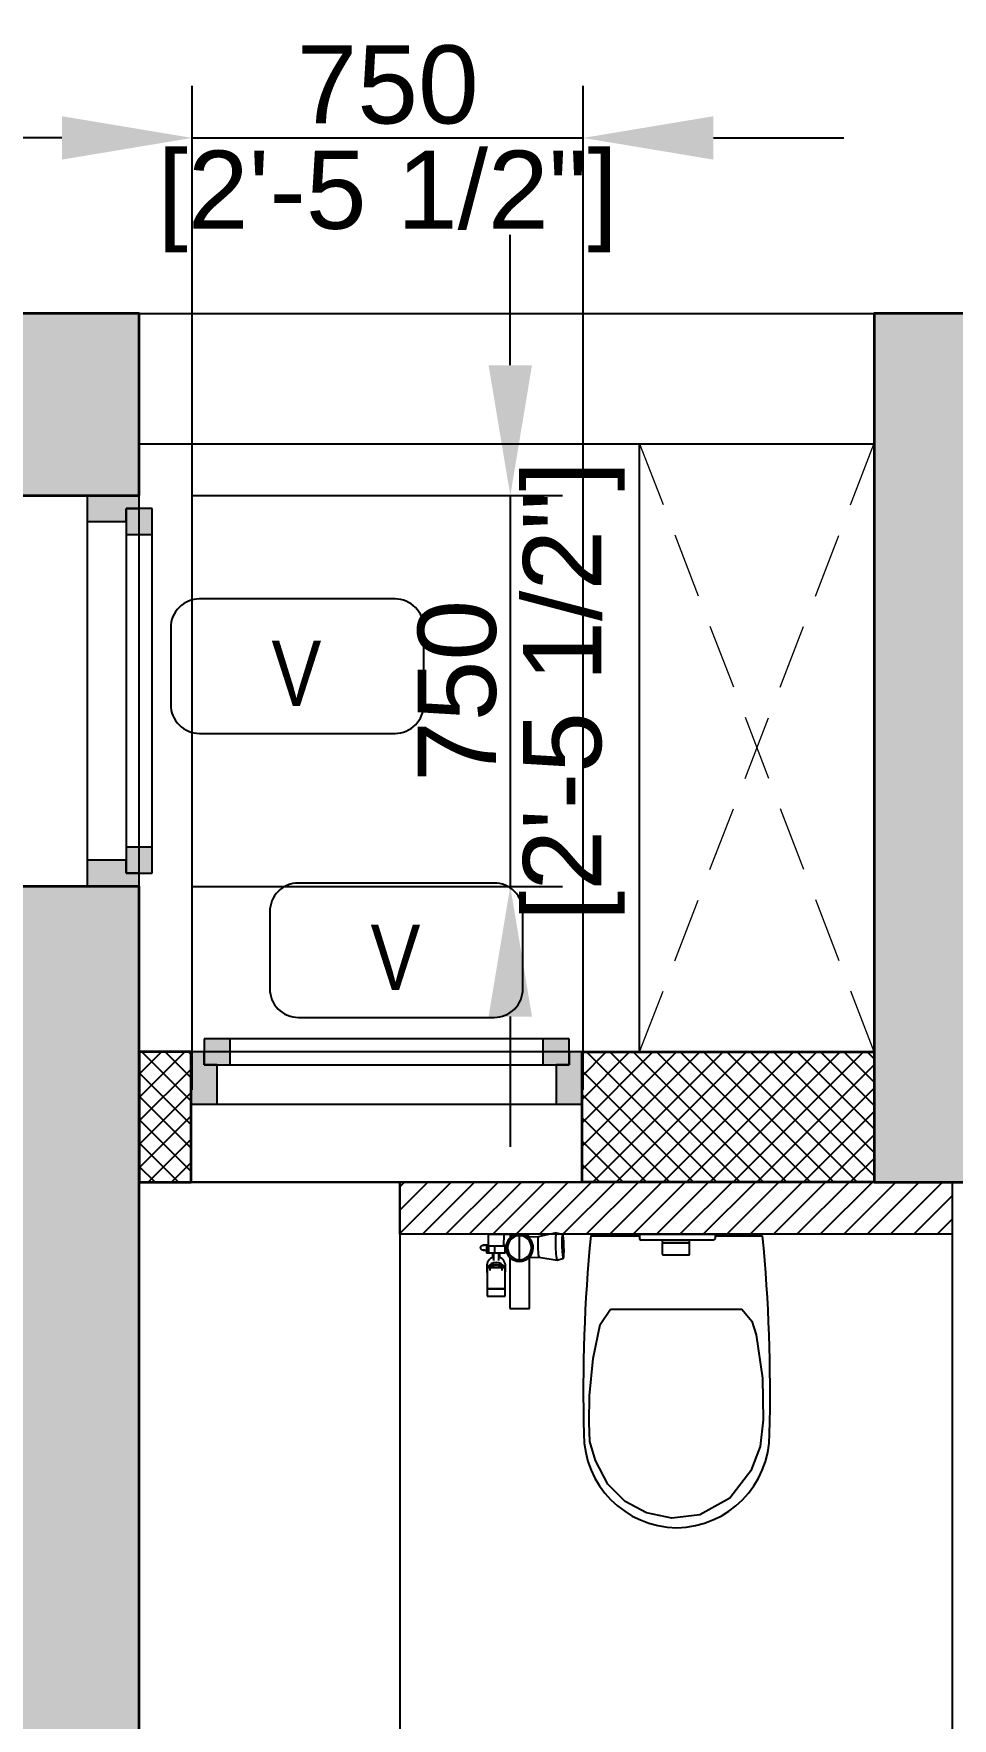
# Model space of a CAD drawing. Header units: millimetres. Extents: x 91566 to 131129, y 141753 to 207061.
# Drawn here: x 119458 to 121221, y 199830 to 203063 of the extents above; entities that cross this region are included whole.
import ezdxf
from ezdxf.enums import TextEntityAlignment as Align

# ---------------------------------------------------------------- set-up
doc = ezdxf.new("R2010")
doc.units = ezdxf.units.MM
doc.linetypes.add('( Hidden )', pattern=[0.375, 0.25, -0.125])
for name, color, linetype in [('A-Dimensions', 4, 'Continuous'), ('A-Elevation 10', 8, 'Continuous'), ('A-Fixture', 8, 'Continuous'), ('A-Hatch', 252, 'Continuous'), ('A-Room Boundary', 44, 'Continuous'), ('A-Shaft', 8, 'Continuous'), ('A-Text Main', 44, 'Continuous'), ('A-Ventilator', 4, 'Continuous'), ('A-Window', 4, 'Continuous')]:
    doc.layers.add(name, color=color, linetype=linetype)
doc.layers.add('A-Wall', color=240, linetype='Continuous', lineweight=35)
doc.styles.add('2024-08-29_TOWER-A$0$simplex-0.8', font='simplex.shx', dxfattribs={"width": 0.8})
doc.styles.add('ARIAL', font='ARIALN.TTF')
doc.styles.add('S', font='arial.ttf', dxfattribs={"height": 150})
doc.dimstyles.new('DIMSMALL', dxfattribs={"dimtxt": 150, "dimasz": 250, "dimexe": 100, "dimexo": 100, "dimgap": 25, "dimtad": 1, "dimdec": 0, "dimzin": 0, "dimdsep": 46, "dimtxsty": 'S', "dimcen": 0, "dimdle": 100, "dimclrd": 8, "dimclre": 8, "dimclrt": 256, "dimazin": 0, "dimtfac": 1, "dimtdec": 0, "dimtix": 1, "dimtmove": 0, "dimatfit": 3, "dimldrblk": '12_DatumFilled', "dimfxl": 1, "dimtolj": 1, "dimtzin": 0, "dimlwd": -1, "dimlwe": -1, "dimarcsym": 1})

# ---------------------------------------------------------------- blocks, each defined once
blk = doc.blocks.new('A$Cc5426abf')
at = {"layer": 'A-Ventilator', "linetype": 'Continuous'}
for points in [[(25, 225), (75, 225), (75, 275), (25, 275)], [(725, 275), (675, 275), (675, 225), (725, 225)], [(0, 150), (50, 150), (50, 225), (25, 225), (25, 250), (0, 250)], [(750, 250), (725, 250), (725, 225), (700, 225), (700, 150), (750, 150)]]:
    blk.add_hatch(color=256, dxfattribs=at).paths.add_polyline_path(points)
for p, q in [((75, 275), (25, 275)), ((25, 275), (25, 225)), ((675, 275), (75, 275)), ((75, 225), (75, 275)), ((675, 275), (75, 275)), ((725, 275), (675, 275)), ((675, 275), (675, 225)), ((725, 225), (725, 275)), ((0, 250), (0, 150)), ((750, 250), (0, 250)), ((25, 250), (0, 250)), ((0, 250), (0, 150)), ((0, 250), (0, 150)), ((25, 225), (25, 250)), ((675, 250), (75, 250)), ((750, 250), (725, 250)), ((725, 250), (725, 225)), ((750, 250), (750, 150)), ((750, 250), (750, 150)), ((750, 250), (750, 150)), ((50, 225), (25, 225)), ((25, 225), (75, 225)), ((50, 150), (50, 225)), ((75, 225), (675, 225)), ((675, 225), (725, 225)), ((725, 225), (700, 225)), ((700, 225), (700, 150)), ((0, 150), (0, 0)), ((0, 150), (50, 150)), ((0, 150), (0, 0)), ((50, 150), (700, 150)), ((700, 150), (750, 150)), ((750, 150), (750, 0)), ((750, 150), (750, 0)), ((750, 0), (0, 0))]:
    blk.add_line(p, q, dxfattribs=at)
blk = doc.blocks.new('3BHK  WEST_UN-2$0$fgdskokjmfv')
at = {"layer": 'A-Fixture', "linetype": 'Continuous'}
for p, q in [((15769220.1, 1072190.8), (15769220.3, 1072190.8)), ((15769220.3, 1072190.8), (15769220.4, 1072190.9)), ((15769220.4, 1072190.9), (15769220.6, 1072191)), ((15769220.6, 1072191), (15769220.8, 1072191.1)), ((15769220.8, 1072191.1), (15769221, 1072191.1)), ((15769221, 1072191.1), (15769221.2, 1072191.2)), ((15769221.2, 1072191.2), (15769221.4, 1072191.2)), ((15769221.4, 1072191.2), (15769221.6, 1072191.3)), ((15769221.6, 1072191.3), (15769221.8, 1072191.3)), ((15769221.8, 1072191.3), (15769222, 1072191.3)), ((15769222, 1072191.3), (15769222.2, 1072191.3)), ((15769222.2, 1072191.3), (15769222.4, 1072191.3)), ((15769222.4, 1072191.3), (15769222.4, 1072191.3)), ((15769222.5, 1072191.3), (15769222.4, 1072191.3)), ((15769222.4, 1072191.3), (15769222.4, 1072191.3)), ((15769222.4, 1072191.3), (15769222.5, 1072191.3)), ((15769222.6, 1072191.3), (15769222.5, 1072191.3)), ((15769222.5, 1072191.3), (15769222.5, 1072191.3)), ((15769222.5, 1072191.3), (15769222.7, 1072191.3)), ((15769222.8, 1072191.3), (15769222.6, 1072191.3)), ((15769222.7, 1072191.3), (15769222.9, 1072191.3)), ((15769232.1, 1072191.3), (15769222.8, 1072191.3)), ((15769222.9, 1072191.3), (15769223.1, 1072191.3)), ((15769223.1, 1072191.3), (15769223.4, 1072191.3)), ((15769223.4, 1072191.3), (15769223.8, 1072191.3)), ((15769223.8, 1072191.3), (15769224.2, 1072191.3)), ((15769224.2, 1072191.3), (15769224.7, 1072191.3)), ((15769231.8, 1072211.9), (15769232.1, 1072190)), ((15769309.2, 1072211.9), (15769231.8, 1072211.9)), ((15769262.2, 1072190), (15769262.5, 1072211.9)), ((15769262.2, 1072191.3), (15769262.5, 1072191.3)), ((15769262.5, 1072191.3), (15769263.8, 1072191.3)), ((15769263.8, 1072191.3), (15769265.2, 1072191.3)), ((15769265.2, 1072191.3), (15769266.5, 1072191.3)), ((15769274.3, 1072211.9), (15769274.3, 1072210.2)), ((15769274.3, 1072210.2), (15769274.3, 1072208.5)), ((15769274.3, 1072208.5), (15769274.3, 1072206.8)), ((15769274.3, 1072206.8), (15769274.3, 1072205.4)), ((15769292.1, 1072163.3), (15769292.1, 1072209.4)), ((15769309.2, 1072211.4), (15769309.2, 1072211.9)), ((15769309.2, 1072209.7), (15769309.2, 1072211.4)), ((15769309.2, 1072208), (15769309.2, 1072209.7)), ((15769309.2, 1072206.4), (15769309.2, 1072208)), ((15769309.2, 1072206), (15769309.2, 1072206.4)), ((15769328, 1072207), (15769309.9, 1072206.4)), ((15769362.5, 1072214.8), (15769328, 1072207)), ((15769362.5, 1072214.8), (15769374.5, 1072212)), ((15769428.5, 1072209.1), (15769522.1, 1072209.1)), ((15769667.1, 1072211.9), (15769522.1, 1072211.9)), ((15769522.1, 1072211.9), (15769522.1, 1072203.9)), ((15769664.1, 1072200.9), (15769525.1, 1072200.9)), ((15769618.4, 1072200.9), (15769565.9, 1072200.9)), ((15769565.9, 1072200.9), (15769565.9, 1072197.6)), ((15769618.4, 1072194.8), (15769565.9, 1072194.8)), ((15769565.9, 1072194.8), (15769565.9, 1072174.4)), ((15769567.4, 1072196.1), (15769616.9, 1072196.1)), ((15769618.4, 1072197.6), (15769618.4, 1072200.9)), ((15769618.4, 1072174.4), (15769618.4, 1072194.8)), ((15769667.1, 1072211.9), (15769667.1, 1072203.9)), ((15769667.1, 1072209.1), (15769758.5, 1072209.1)), ((15769217.4, 1072186.7), (15769217.5, 1072186.9)), ((15769217.4, 1072186.5), (15769217.4, 1072186.7)), ((15769217.4, 1072186.3), (15769217.4, 1072186.5)), ((15769217.4, 1072186.1), (15769217.4, 1072186.3)), ((15769217.4, 1072186.3), (15769217.4, 1072186.3)), ((15769217.5, 1072185.9), (15769217.4, 1072186.1)), ((15769217.5, 1072187.3), (15769217.6, 1072187.5)), ((15769217.5, 1072187.1), (15769217.5, 1072187.3)), ((15769217.5, 1072186.9), (15769217.5, 1072187.1)), ((15769217.5, 1072185.7), (15769217.5, 1072185.9)), ((15769217.5, 1072185.5), (15769217.5, 1072185.7)), ((15769217.5, 1072185.3), (15769217.5, 1072185.5)), ((15769217.6, 1072185.1), (15769217.5, 1072185.3)), ((15769217.6, 1072187.7), (15769217.7, 1072187.9)), ((15769217.6, 1072187.5), (15769217.6, 1072187.7)), ((15769217.6, 1072184.9), (15769217.6, 1072185.1)), ((15769217.7, 1072184.7), (15769217.6, 1072184.9)), ((15769217.7, 1072187.9), (15769217.8, 1072188.1)), ((15769217.8, 1072184.5), (15769217.7, 1072184.7)), ((15769217.8, 1072188.3), (15769217.9, 1072188.5)), ((15769217.8, 1072188.1), (15769217.8, 1072188.3)), ((15769217.8, 1072184.3), (15769217.8, 1072184.5)), ((15769217.9, 1072184.2), (15769217.8, 1072184.3)), ((15769217.9, 1072188.5), (15769218, 1072188.7)), ((15769218, 1072184), (15769217.9, 1072184.2)), ((15769218, 1072188.7), (15769218.1, 1072188.8)), ((15769218.1, 1072183.8), (15769218, 1072184)), ((15769218.1, 1072188.8), (15769218.2, 1072189)), ((15769218.2, 1072183.6), (15769218.1, 1072183.8)), ((15769218.2, 1072189), (15769218.3, 1072189.2)), ((15769218.3, 1072183.5), (15769218.2, 1072183.6)), ((15769218.3, 1072189.2), (15769218.4, 1072189.3)), ((15769218.5, 1072183.3), (15769218.3, 1072183.5)), ((15769218.4, 1072189.3), (15769218.5, 1072189.5)), ((15769218.5, 1072189.5), (15769218.7, 1072189.6)), ((15769218.6, 1072183.2), (15769218.5, 1072183.3)), ((15769218.7, 1072183), (15769218.6, 1072183.2)), ((15769218.7, 1072189.6), (15769218.8, 1072189.8)), ((15769218.8, 1072182.9), (15769218.7, 1072183)), ((15769218.8, 1072189.8), (15769218.9, 1072189.9)), ((15769219, 1072182.7), (15769218.8, 1072182.9)), ((15769218.9, 1072189.9), (15769219.1, 1072190.1)), ((15769219.1, 1072182.6), (15769219, 1072182.7)), ((15769219.1, 1072190.1), (15769219.2, 1072190.2)), ((15769219.3, 1072182.5), (15769219.1, 1072182.6)), ((15769219.2, 1072190.2), (15769219.4, 1072190.3)), ((15769219.4, 1072182.3), (15769219.3, 1072182.5)), ((15769219.4, 1072190.3), (15769219.6, 1072190.4)), ((15769219.6, 1072182.2), (15769219.4, 1072182.3)), ((15769219.6, 1072190.4), (15769219.7, 1072190.6)), ((15769219.8, 1072182.1), (15769219.6, 1072182.2)), ((15769219.7, 1072190.6), (15769219.9, 1072190.7)), ((15769219.9, 1072182), (15769219.8, 1072182.1)), ((15769219.9, 1072190.7), (15769220.1, 1072190.8)), ((15769220.1, 1072181.9), (15769219.9, 1072182)), ((15769220.3, 1072181.8), (15769220.1, 1072181.9)), ((15769220.5, 1072181.7), (15769220.3, 1072181.8)), ((15769220.7, 1072181.7), (15769220.5, 1072181.7)), ((15769220.9, 1072181.6), (15769220.7, 1072181.7)), ((15769221, 1072181.5), (15769220.9, 1072181.6)), ((15769221.2, 1072181.5), (15769221, 1072181.5)), ((15769221.4, 1072181.4), (15769221.2, 1072181.5)), ((15769221.6, 1072181.4), (15769221.4, 1072181.4)), ((15769221.8, 1072181.4), (15769221.6, 1072181.4)), ((15769222, 1072181.4), (15769221.8, 1072181.4)), ((15769222.2, 1072181.3), (15769222, 1072181.4)), ((15769222.4, 1072181.3), (15769222.2, 1072181.3)), ((15769222.5, 1072181.3), (15769222.4, 1072181.3)), ((15769222.4, 1072181.3), (15769222.4, 1072181.3)), ((15769222.4, 1072181.3), (15769222.5, 1072181.3)), ((15769222.6, 1072181.3), (15769222.5, 1072181.3)), ((15769222.5, 1072181.3), (15769222.5, 1072181.3)), ((15769222.5, 1072181.3), (15769222.7, 1072181.3)), ((15769222.8, 1072181.3), (15769222.6, 1072181.3)), ((15769222.7, 1072181.3), (15769222.8, 1072181.3)), ((15769222.8, 1072181.3), (15769228.8, 1072181.3)), ((15769223, 1072181.3), (15769222.8, 1072181.3)), ((15769223.3, 1072181.3), (15769223, 1072181.3)), ((15769223.6, 1072181.3), (15769223.3, 1072181.3)), ((15769224, 1072181.3), (15769223.6, 1072181.3)), ((15769224.4, 1072181.3), (15769224, 1072181.3)), ((15769224.9, 1072181.3), (15769224.4, 1072181.3)), ((15769228.6, 1072190), (15769228.8, 1072176)), ((15769228.7, 1072190), (15769232.9, 1072190)), ((15769233.2, 1072176), (15769228.9, 1072176)), ((15769232.9, 1072190), (15769239.6, 1072190)), ((15769233.1, 1072183), (15769232.9, 1072190)), ((15769233.2, 1072176), (15769233.1, 1072183)), ((15769239.6, 1072176), (15769233.2, 1072176)), ((15769239.6, 1072190), (15769243.9, 1072190)), ((15769243.8, 1072176), (15769239.6, 1072176)), ((15769240, 1072176), (15769240, 1072167.3)), ((15769242, 1072176), (15769242, 1072161.6)), ((15769243.9, 1072183), (15769243.8, 1072176)), ((15769247.1, 1072176), (15769243.8, 1072176)), ((15769243.9, 1072190), (15769247.1, 1072190)), ((15769243.9, 1072190), (15769243.9, 1072183)), ((15769247.1, 1072190), (15769264.5, 1072190)), ((15769264.4, 1072176), (15769247.1, 1072176)), ((15769252.2, 1072161.6), (15769252.2, 1072176)), ((15769254.3, 1072167.3), (15769254.3, 1072176)), ((15769264.4, 1072183), (15769264.5, 1072190)), ((15769264.4, 1072176), (15769264.4, 1072183)), ((15769265.9, 1072181.3), (15769264.5, 1072181.3)), ((15769266.6, 1072181.3), (15769265.9, 1072181.3)), ((15769273.1, 1072167.7), (15769273.1, 1072069.7)), ((15769311.1, 1072167.5), (15769329.3, 1072168.1)), ((15769311.2, 1072069.7), (15769311.2, 1072167.7)), ((15769329.3, 1072168.1), (15769364.2, 1072162.5)), ((15769364.3, 1072162.5), (15769376.1, 1072166)), ((15769567.3, 1072172.9), (15769616.9, 1072172.9)), ((15769229.4, 1072152.1), (15769229.4, 1072141.2)), ((15769229.6, 1072148.4), (15769264.6, 1072148.4)), ((15769229.6, 1072148.4), (15769229.6, 1072107.6)), ((15769235.2, 1072152.4), (15769235.2, 1072142.5)), ((15769240, 1072155.2), (15769240, 1072152.4)), ((15769254.3, 1072152.4), (15769254.3, 1072155.2)), ((15769259, 1072142.5), (15769259, 1072152.4)), ((15769264.6, 1072107.6), (15769264.6, 1072148.4)), ((15769264.9, 1072141.2), (15769264.9, 1072152.1)), ((15769229.6, 1072107.6), (15769264.6, 1072107.6)), ((15769229.6, 1072107.1), (15769229.6, 1072107.6)), ((15769264.6, 1072107.6), (15769229.6, 1072107.6)), ((15769264.6, 1072107.1), (15769229.6, 1072107.1)), ((15769229.6, 1072107.1), (15769229.6, 1072093)), ((15769264.6, 1072107.1), (15769264.6, 1072107.6)), ((15769264.6, 1072093), (15769264.6, 1072107.1)), ((15769229.6, 1072093), (15769264.6, 1072093)), ((15769273.1, 1072069.7), (15769311.2, 1072069.7)), ((15769466.3, 1072068.4), (15769718.4, 1072068.4))]:
    blk.add_line(p, q, dxfattribs=at)
at = {"layer": 'A-Fixture', "linetype": 'Continuous', "flags": 128}
blk.add_lwpolyline([(15769718.4, 1072068.4), (15769737.6, 1072045.5), (15769745.9, 1072018.8), (15769758.3, 1071936), (15769759.7, 1071856.1), (15769753.6, 1071804.7), (15769735.8, 1071758), (15769695.5, 1071705.9), (15769637.7, 1071673.8), (15769584.5, 1071667.4), (15769535.5, 1071677.4), (15769494.7, 1071699.3), (15769461.6, 1071732.3), (15769437.5, 1071777.7), (15769427.2, 1071814.6), (15769425.9, 1071851.1), (15769426.5, 1071902.1), (15769433.3, 1071973.6), (15769447, 1072039.1), (15769466.3, 1072068.4)], dxfattribs=at)
at = {"layer": 'A-Fixture', "linetype": 'Continuous'}
for centre, radius, start, end in [((15769292.1, 1072186.3), 26.2, 100.2496, 180), ((15769292.1, 1072186.3), 23, 0, 180), ((15769292.1, 1072186.3), 26.2, 0, 132.8693), ((15772559.7, 1071909.6), 3145.4, 174.5369, 181.4631), ((15769525.1, 1072203.9), 3, 180, 270), ((15769567.4, 1072197.6), 1.5, 180, 270), ((15769616.9, 1072197.6), 1.5, 270, 0), ((15769664.1, 1072203.9), 3, 270, 0), ((15766627.4, 1071909.6), 3145.4, 358.5369, 5.4631), ((15769292.1, 1072186.3), 26.2, 180, 0), ((15769292.1, 1072186.3), 23, 180, 0), ((15769292.1, 1072189.5), 28.9, 228.7983, 242.5322), ((15769292.1, 1072189.5), 28.9, 297.4678, 311.2017), ((15769567.3, 1072174.4), 1.46, 180, 270), ((15769616.9, 1072174.4), 1.46, 270, 0), ((15769595.6, 1071829.3), 180.3, 180, 269.3484), ((15769591.5, 1071829.3), 180.3, 270.6516, 0)]:
    blk.add_arc(centre, radius, start, end, dxfattribs=at)
for centre, major_axis, ratio, start_param, end_param in [((15769310.5, 1072186.9), (-0.6, 19.4), 0.087894, 6.275362, 6.466185), ((15769328.7, 1072187.5), (-0.6, 19.4), 0.087894, 6.275362, 9.416955), ((15769363.4, 1072188.7), (-0.8, 26.2), 0.087894, 0.017046, 3.133769), ((15769375.3, 1072189), (-0.7, 23), 0.087894, 0.026053, 3.133769), ((15769375.3, 1072189), (-0.7, 23), 0.087894, 3.165124, 6.230506), ((15769247.1, 1072152.1), (17.8, 0), 0.939693, 1.86017, 3.254011), ((15769247.1, 1072152.1), (17.8, 0), 0.939693, 6.170767, 7.561634), ((15769310.5, 1072186.9), (-0.6, 19.4), 0.087894, 2.98627, 3.106469), ((15769247.1, 1072141.2), (17.8, 0), 0.939693, 2.995055, 3.28771), ((15769247.1, 1072141.2), (17.8, 0), 0.939693, 0.452611, 2.688981), ((15769247.1, 1072141.2), (13.4, 0), 0.939693, 1.839841, 2.521963), ((15769247.1, 1072142.5), (11.9, 0), 0.939693, 1.570796, 2.584055), ((15769247.1, 1072142.5), (11.9, 0), 0.939693, 1.570796, 2.584055), ((15769247.1, 1072141), (11.9, 0), 0.939693, 1.570796, 2.410164), ((15769247.1, 1072141.2), (13.4, 0), 0.939693, 1.634555, 1.767445), ((15769247.1, 1072142.5), (11.9, 0), 0.939693, 0.557537, 1.570796), ((15769247.1, 1072142.5), (11.9, 0), 0.939693, 0.557537, 1.570796), ((15769247.1, 1072141), (11.9, 0), 0.939693, 0.731428, 1.570796), ((15769247.1, 1072141.2), (13.4, 0), 0.939693, 1.374148, 1.507037), ((15769247.1, 1072141.2), (13.4, 0), 0.939693, 0.61963, 1.312246), ((15769247.1, 1072141.2), (17.8, 0), 0.939693, 6.137068, 6.429723)]:
    blk.add_ellipse(centre, major_axis=major_axis, ratio=ratio, start_param=start_param, end_param=end_param, dxfattribs=at)
blk = doc.blocks.new('2024-08-29_TOWER-A$0$WNTG')
at = {"layer": 'A-Text Main'}
blk.add_lwpolyline([(-187.8, 246.2), (187.8, 246.2, -0.414214), (242.8, 191.2), (242.8, 43.3, -0.414214), (187.8, -11.7), (-187.8, -11.7, -0.414214), (-242.8, 43.3), (-242.8, 191.2, -0.414214)], format="xyb", close=True, dxfattribs=at)
at = {"layer": 'A-Text Main', "style": '2024-08-29_TOWER-A$0$simplex-0.8', "width": 0.8}
blk.add_attdef('WNTG', text='', height=150, dxfattribs=at).set_placement((-1.6, 43), align=Align.CENTER)
blk = doc.blocks.new('Unit_2')
at = {"layer": 'A-Hatch', "linetype": 'Continuous'}
h = blk.add_hatch(color=256, dxfattribs=at)
h.dxf.hatch_style = 1
h.paths.add_polyline_path([(252.1, 9544.7), (4266.6, 9544.7), (4266.6, 9794.7), (250, 9794.7), (250, 14070.1), (817, 14070.1), (817, 14320.1), (0, 14320.1), (0, 9197), (252.1, 9197)])
h.paths.add_polyline_path([(6027, 13970.8), (6027, 14320.1), (4167, 14320.1), (4167, 14070.1), (5777, 14070.1), (5777, 13970.8)])
h.paths.add_polyline_path([(7687, 14320.1), (7437, 14320.1), (7437, 12653), (7687, 12653), (7687, 14070.1), (9364.7, 14070.1), (9364.7, 14320.1)])
h.paths.add_polyline_path([(5777, 13220.8), (5777, 9544.7), (7687, 9544.7), (7687, 9794.7), (6027, 9794.7), (6027, 13220.8)])
h.paths.add_polyline_path([(11114.6, 9794.7), (8686.6, 9794.7), (8686.6, 9544.7), (11364.6, 9544.7), (11364.6, 13220.1), (11114.6, 13220.1)])
h.paths.add_polyline_path([(11364.6, 5755), (8726.6, 5755), (8726.6, 5505), (11114.6, 5505), (11114.6, 0), (11364.6, 0)])
h.paths.add_polyline_path([(7625, 250), (7625, 3195), (5741, 3195), (5741, 2995), (7425, 2995), (7425, 250), (6799.5, 250), (6799.5, 0), (8075, 0), (8075, 250)])
h.paths.add_polyline_path([(4327, 1729.3), (4327, 3735), (4127, 3735), (4127, 1729.3)], flags=17)
h.paths.add_polyline_path([(250, 5532), (4327, 5532), (4327, 4735), (4127, 4735), (4127, 5332), (250, 5332), (250, 250), (3029.9, 250), (3029.9, 0), (0, 0), (0, 7997), (250, 7997)])
h.paths.add_polyline_path([(4129.9, 0), (6049.5, 0), (6049.5, 250), (5841, 250), (5841, 962.8), (5741, 962.8), (5741, 250), (4129.9, 250)])
h = blk.add_hatch(dxfattribs=at)
h.set_pattern_fill('ANSI37', color=256, scale=10)
h.paths.add_polyline_path([(7437, 12653), (6876.6, 12653), (6876.6, 12903), (7437, 12903)])
h.paths.add_polyline_path([(6126.6, 12903), (6027, 12903), (6027, 12653), (6126.6, 12653)])
at = {"layer": 'A-Hatch'}
h = blk.add_hatch(dxfattribs=at)
h.set_pattern_fill('ANSI31', color=256, scale=10)
h.set_pattern_definition([(45, (29405.135, -185624.702), (-22.4506403, 22.4506403), [])])
h.paths.add_polyline_path([(7587, 12653), (7587, 12553), (6527, 12553), (6527, 12653)])
at = {"layer": 'A-Elevation 10', "linetype": 'Continuous'}
for points in [[(6027, 14320.1), (7437, 14320.1)], [(6027, 14070.1), (7437, 14070.1)]]:
    blk.add_lwpolyline(points, dxfattribs=at)
blk.add_lwpolyline([(6987, 14070.1), (7437, 14070.1), (7437, 12903), (6987, 12903)], close=True, dxfattribs=at)
at = {"layer": 'A-Fixture', "linetype": 'Continuous'}
blk.add_lwpolyline([(6527, 10844.2), (6527, 10694.2), (6027, 10694.2), (6027, 12653), (6527, 12653), (6527, 11394.2)], dxfattribs=at)
blk.add_lwpolyline([(7587, 12653), (7587, 12553), (6527, 12553), (6527, 12653)], close=True, dxfattribs=at)
at = {"layer": 'A-Room Boundary', "linetype": 'Continuous'}
blk.add_lwpolyline([(7587, 9794.7), (6027, 9794.7), (6027, 12653), (7587, 12653)], close=True, dxfattribs=at)
at = {"layer": 'A-Shaft', "linetype": '( Hidden )', "lineweight": 0, "ltscale": 500}
for points in [[(6987, 12903), (7437, 14070.1)], [(6987, 14070.1), (7437, 12903)]]:
    blk.add_lwpolyline(points, dxfattribs=at)
at = {"layer": 'A-Wall'}
for points in [[(6027, 13970.8), (6027, 14320.1), (4167, 14320.1), (4167, 14070.1), (5777, 14070.1), (5777, 13970.8)], [(5777, 13220.8), (5777, 9544.7), (7687, 9544.7), (7687, 9794.7), (6027, 9794.7), (6027, 13220.8)], [(6126.6, 12903), (6027, 12903), (6027, 12653), (6126.6, 12653)], [(7437, 12653), (6876.6, 12653), (6876.6, 12903), (7437, 12903)]]:
    blk.add_lwpolyline(points, close=True, dxfattribs=at)
blk.add_lwpolyline([(7687, 14320.1), (7437, 14320.1), (7437, 12653), (7687, 12653), (7687, 14070.1), (9364.7, 14070.1), (9364.7, 14320.1), (7687, 14320.1)], dxfattribs=at)
at = {"layer": 'A-Fixture', "ltscale": 600}
blk.add_blockref('3BHK  WEST_UN-2$0$fgdskokjmfv', (-15762535.4, -1059659), dxfattribs=at)
at = {"layer": 'A-Ventilator', "rotation": 270}
blk.add_blockref('A$Cc5426abf', (5777, 13970.8), dxfattribs=at)
at = {"layer": 'A-Ventilator'}
blk.add_blockref('A$Cc5426abf', (6126.6, 12653), dxfattribs=at)
at = {"layer": 'A-Window'}
ref = blk.add_blockref('2024-08-29_TOWER-A$0$WNTG', (6330.1, 13760.6), dxfattribs=dict(at, xscale=-1, rotation=180))
ref.add_attrib('WNTG', 'V', dxfattribs={"layer": 'A-Text Main', "height": 125, "style": 'ARIAL'}).set_placement((6328.5, 13567.1), align=Align.CENTER)
ref = blk.add_blockref('2024-08-29_TOWER-A$0$WNTG', (6520.2, 13215.4), dxfattribs=dict(at, xscale=-1, rotation=180))
ref.add_attrib('WNTG', 'V', dxfattribs={"layer": 'A-Text Main', "height": 125, "style": 'ARIAL'}).set_placement((6518.6, 13022), align=Align.CENTER)
blk = doc.blocks.new('*D219')
at = {"layer": 'A-Dimensions', "color": 8, "transparency": 16777216}
for p, q in [((119762.2, 201036.4), (119762.2, 202963.4)), ((120512.2, 201036.4), (120512.2, 202963.4)), ((119512.2, 202863.4), (119262.2, 202863.4)), ((119762.2, 202863.4), (120512.2, 202863.4)), ((120762.2, 202863.4), (121012.2, 202863.4))]:
    blk.add_line(p, q, dxfattribs=at)
for points in [[(119512.2, 202905), (119512.2, 202821.7), (119762.2, 202863.4)], [(120762.2, 202905), (120762.2, 202821.7), (120512.2, 202863.4)]]:
    blk.add_solid(points, dxfattribs=at)
at = {"layer": 'Defpoints', "color": 0, "transparency": 16777216}
for p in [(120512.2, 202863.4), (119762.2, 200936.4), (120512.2, 200936.4)]:
    blk.add_point(p, dxfattribs=at)
at = {"layer": 'A-Dimensions', "lineweight": 30, "transparency": 16777216, "char_height": 150, "attachment_point": 5, "style": 'S'}
for s, insert in [('\\A1;750', (120137.2, 202965)), ('\\A1;[2\'-5 1/2"]', (120137.2, 202741.3))]:
    blk.add_mtext(s, dxfattribs=dict(at, insert=insert))
blk = doc.blocks.new('12_DatumFilled')
at = {"color": 8, "linetype": 'ByBlock'}
blk.add_solid([(0, 0.577), (-1, 0), (0, -0.577)], dxfattribs=at)
blk = doc.blocks.new('*D228')
at = {"layer": 'A-Dimensions', "color": 8, "linetype": 'Continuous', "transparency": 16777216}
for p, q in [((120372.5, 202427.1), (120372.5, 202677.1)), ((119762.7, 202177.1), (120472.5, 202177.1)), ((120372.5, 202177.1), (120372.5, 201427.1)), ((119762.7, 201427.1), (120472.5, 201427.1)), ((120372.5, 201177.1), (120372.5, 200927.1))]:
    blk.add_line(p, q, dxfattribs=at)
for points in [[(120330.8, 202427.1), (120414.1, 202427.1), (120372.5, 202177.1)], [(120330.8, 201177.1), (120414.1, 201177.1), (120372.5, 201427.1)]]:
    blk.add_solid(points, dxfattribs=at)
at = {"layer": 'Defpoints', "color": 0, "linetype": 'Continuous', "transparency": 16777216}
for p in [(119662.7, 202177.1), (119662.7, 201427.1), (120372.5, 201427.1)]:
    blk.add_point(p, dxfattribs=at)
at = {"layer": 'A-Dimensions', "linetype": 'Continuous', "transparency": 16777216, "char_height": 150, "attachment_point": 5, "rotation": 90, "style": 'S'}
for s, insert in [('\\A1;[2\'-5 1/2"]', (120494.6, 201802.1)), ('\\A1;750', (120270.9, 201802.1))]:
    blk.add_mtext(s, dxfattribs=dict(at, insert=insert))

msp = doc.modelspace()

# ---------------------------------------------------------------- block references
at = {"linetype": 'Continuous'}
msp.add_blockref('Unit_2', (113633.6, 188206.3), dxfattribs=at)

# ---------------------------------------------------------------- next in the draw order: dimensions: what is measured, and where the dimension line sits
at = {"layer": 'A-Dimensions', "lineweight": 30}
dim = msp.add_linear_dim(base=(120512.2, 202863.4), p1=(119762.2, 200936.4), p2=(120512.2, 200936.4), dimstyle='DIMSMALL', override={"dimpost": '\\X'}, dxfattribs=at)
dim.commit()
dim.dimension.update_dxf_attribs({"geometry": '*D219', "text_midpoint": (120137.2, 202863.4)})
at = {"layer": 'A-Dimensions', "linetype": 'Continuous'}
dim = msp.add_linear_dim(base=(120372.5, 201427.1), p1=(119662.7, 202177.1), p2=(119662.7, 201427.1), angle=90, dimstyle='DIMSMALL', override={"dimpost": '\\X'}, dxfattribs=at)
dim.commit()
dim.dimension.update_dxf_attribs({"geometry": '*D228', "text_midpoint": (120372.5, 201802.1)})

doc.saveas('drawing.dxf')
